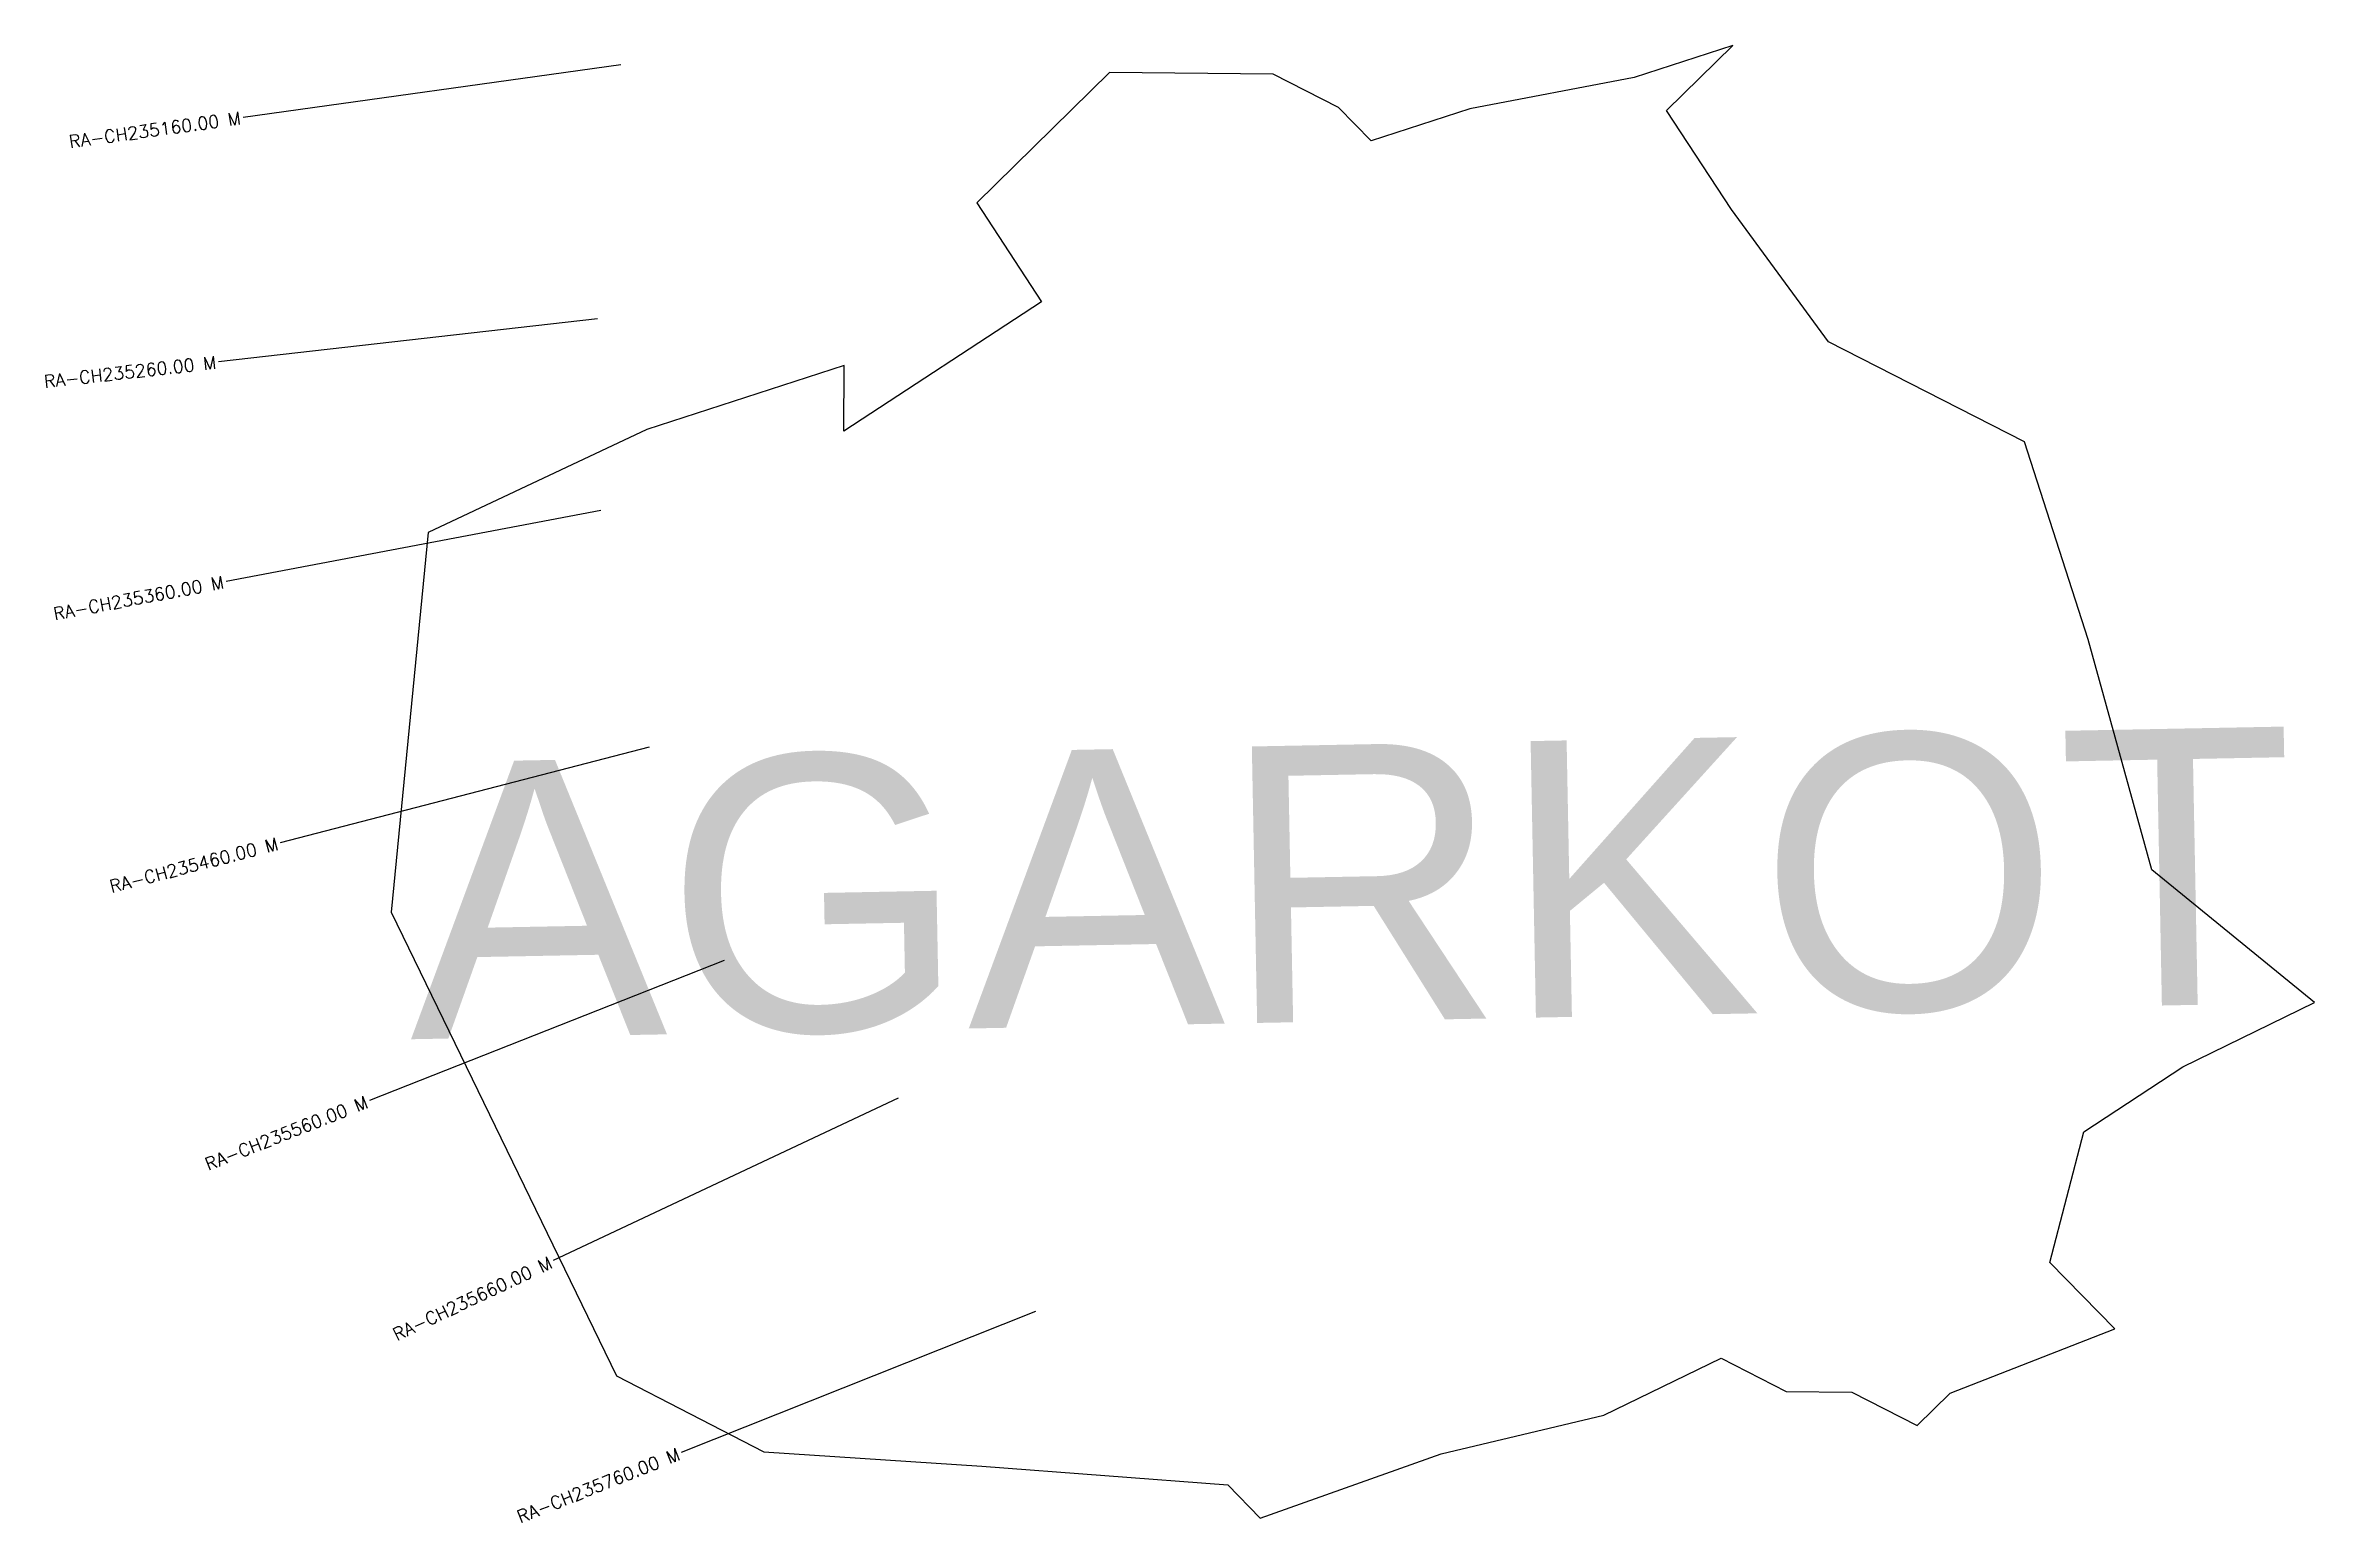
# Model space of a CAD drawing. Header units: metres. Extents: x 280752 to 281645, y 2051609 to 2052190.
import ezdxf
from ezdxf.enums import TextEntityAlignment as Align

# ---------------------------------------------------------------- set-up
doc = ezdxf.new("R2010")
doc.units = ezdxf.units.M
doc.header["$MEASUREMENT"] = 0
for name, color, linetype in [('CS', 134, 'Continuous'), ('CSMark', 6, 'Continuous'), ('VILLAGE BOUNDRY', 10, 'Continuous'), ('VILLAGE NAME', 250, 'Continuous')]:
    doc.layers.add(name, color=color, linetype=linetype)
doc.styles.get("Standard").update_dxf_attribs({"font": 'simplex.shx'})

msp = doc.modelspace()

# ---------------------------------------------------------------- linework, layer by layer
at = {"layer": 'CS'}
for p, q in [((280978.22, 2052181.89), (280829.66, 2052161.18)), ((280969.05, 2052081.96), (280820, 2052065.1)), ((280970.37, 2052006.64), (280822.98, 2051978.78)), ((280989.42, 2051913.6), (280844.2, 2051876)), ((281018.89, 2051829.66), (280879.34, 2051774.67)), ((281087.35, 2051775.54), (280951.62, 2051711.69)), ((281141.38, 2051691.72), (281002.02, 2051636.23))]:
    msp.add_line(p, q, dxfattribs=at)
at = {"layer": 'VILLAGE BOUNDRY'}
msp.add_lwpolyline([(281453.44, 2052073.02), (281415.2, 2052125.01), (281389.73, 2052163.96), (281415.78, 2052189.54), (281376.92, 2052176.96), (281312.29, 2052164.66), (281273.44, 2052152.08), (281260.67, 2052165.12), (281234.97, 2052178.25), (281170.48, 2052178.83), (281118.37, 2052127.7), (281143.84, 2052088.75), (281065.95, 2052037.81), (281066.19, 2052063.63), (280988.49, 2052038.51), (280902.42, 2051997.97), (280887.92, 2051848.64), (280976.53, 2051666.37), (281034.47, 2051636.48), (281120.32, 2051630.79), (281217.06, 2051623.45), (281229.83, 2051610.44), (281301.06, 2051635.62), (281365.05, 2051650.83), (281411.12, 2051673.34), (281436.78, 2051660.18), (281462.6, 2051659.94), (281488.3, 2051646.82), (281501.31, 2051659.59), (281566.07, 2051684.83), (281540.49, 2051710.88), (281553.88, 2051762.37), (281592.83, 2051787.84), (281644.66, 2051813.19), (281580.6, 2051865.38), (281555.63, 2051955.96), (281530.51, 2052033.61)], close=True, dxfattribs=at)

# ---------------------------------------------------------------- texts
at = {"layer": 'CSMark'}
for s, rotation, p in [('RA-CH235160.00 M', 7.93304, (280828.67, 2052161.05)), ('RA-CH235260.00 M', 6.45397, (280819.01, 2052064.99)), ('RA-CH235360.00 M', 10.70592, (280821.99, 2051978.59)), ('RA-CH235460.00 M', 14.51615, (280843.24, 2051875.75)), ('RA-CH235560.00 M', 21.50534, (280878.41, 2051774.3)), ('RA-CH235660.00 M', 25.19338, (280950.71, 2051711.26)), ('RA-CH235760.00 M', 21.71212, (281001.09, 2051635.86))]:
    msp.add_text(s, height=5, rotation=rotation, dxfattribs=at).set_placement(p, align=Align.MIDDLE_RIGHT)
at = {"layer": 'VILLAGE NAME', "insert": (280893.34, 2051907.44), "char_height": 108.7483, "attachment_point": 1, "rotation": 1.10283}
msp.add_mtext_dynamic_manual_height_columns('{\\fArial|b0|i0|c0|p34;AGARKOT}', width=726.9295, gutter_width=543.74, heights=[0], dxfattribs=at)

doc.saveas('drawing.dxf')
